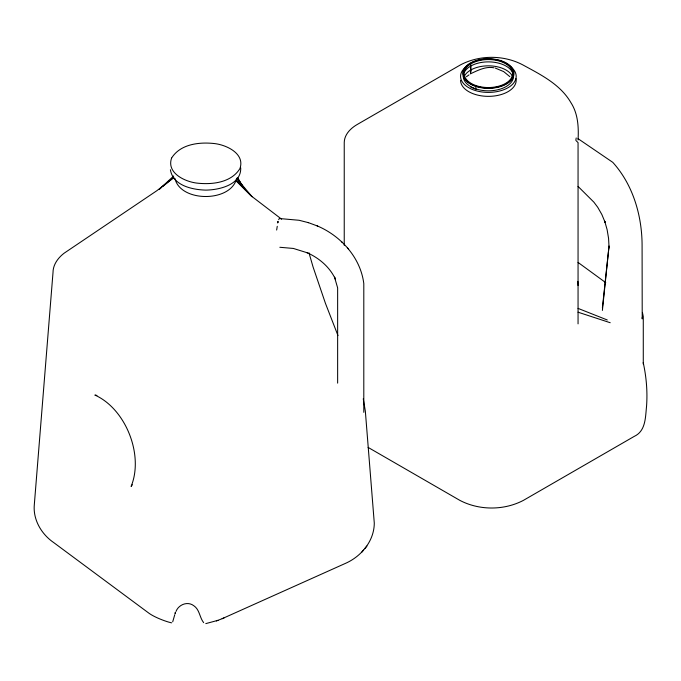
<?xml version="1.0" encoding="UTF-8"?>
<svg xmlns="http://www.w3.org/2000/svg" width="681" height="681" viewBox="0 0 681 681"><rect width="100%" height="100%" fill="white"/><g stroke="black" fill="none" stroke-linecap="round" stroke-linejoin="round"><path stroke-width="1.02" d="M578.058 138.686L612.772 162.342C632.853 184.542 641.868 215.111 642.089 244.675L642.217 318.921L642.302 317.227M602.396 310.425L609.044 245.994L602.396 307.838M276.648 230.042L277.261 226.288M236.426 179.18C230.118 202.427 180.448 202.359 174.932 178.49M174.762 614.739L172.702 621.813M575.828 140.363L576.203 137.962M222.159 618.688L345.293 563.451C361.27 556.505 374.209 541.003 374.286 523.076L365.339 411.103L363.254 398.802M175.979 611.47C178.643 604.549 187.633 600.965 193.787 605.715C199.746 609.674 199.499 617.463 203.653 622.647M132.344 484.753L131.11 486.413C144.006 455.138 125.823 408.889 94.872 395.057L96.915 395.431M364.871 548.486L366.923 546.043M361.637 552.334L363.56 550.044M466.417 76.732L469.022 74.859M279.312 218.533L278.691 219.674M173.689 175.979L159.311 189.267L160.92 187.965M162.538 186.654L173.834 177.494L156.936 190.646L64.116 253.204C58.072 257.827 53.007 264.637 53.007 272.536L34.322 504.587C32.858 519.586 41.413 534.125 53.569 542.476L147.964 612.483C153.829 617.199 166.768 621.906 171.603 622.834M471.899 73.122C478.675 69.964 486.225 66.261 493.955 67.768M205.807 623.609L217.988 620.323M216.371 620.961L224.04 617.948M279.908 218.575L299.121 220.278L308.553 222.696M279.84 247.28L293.366 248.446L307.565 252.872L306.961 252.625C319.083 257.971 329.834 267.122 335.478 279.27L334.524 277.15L337.64 287.893L337.64 383.131M495.24 68.057L503.685 71.607L509.873 76.672M578.058 312.204L610.219 322.726M317.159 225.896L317.678 226.083C341.113 236.188 360.572 257.716 363.799 283.594L363.799 412.337M308.314 222.61L317.678 226.083M578.058 308.391L607.265 319.968M470.648 86.964L474.98 88.888M476.411 89.517L475.84 89.271L475.84 87.287M368.089 447.391L459.828 500.356C479.262 510.563 504 510.563 523.442 500.356L634.241 436.385C645.86 431.03 645.375 417.198 646.541 406.395C647.631 391.737 646.38 376.925 643.213 362.573M578.075 262.449L605.758 282.658M281.645 219.205L251.119 195.873L236.077 180.712L252.157 196.758L236.596 178.405L239.618 182.508M577.514 142.023L576.33 140.958M578.058 186.424L593.917 202.197L597.722 207.271L601.842 214.489L605.162 222.483L604.737 221.282L607.111 229.642L608.567 238.376L609.078 247.858M347.616 248.054L348.578 249.084M341.385 241.474L342.211 242.359M241.432 184.968L242.64 186.611M245.186 189.752L237.201 177.809L242.453 186.577M237.55 177.409L243.117 187.309M337.98 335.588L325.441 303.343L313.064 266.961L308.97 252.804M642.421 312.409L643.281 316.605L643.281 364.088M240.725 167.884C241.329 184.789 219.367 189.939 205.841 190.11C192.289 189.761 172.889 185.607 170.395 169.731M471.022 71.369L470.648 64.508L470.648 71.531M577.854 281.372L578.058 285.543M578.058 140.005C578.773 127.262 578.067 113.753 570.942 102.695C560.361 84.291 540.561 74.587 522.685 64.823C503.71 54.846 479.56 54.846 460.586 64.823L357.099 124.563C350.596 128.326 344.382 134.515 344.237 142.491L344.237 245.339M578.058 142.491L578.058 323.875M464.161 76.561A25.078 14.48 0 0 1 488.379 65.827A25.078 14.48 0 0 1 512.606 76.561M516.036 78.63A27.81 16.055 0 0 1 489.835 96.336A27.81 16.055 0 0 1 460.577 80.307M509.677 66.031A27.81 16.055 0 0 1 507.762 87.866A27.81 16.055 0 0 1 469.899 88.343A27.81 16.055 0 0 1 466.323 66.576M464.161 72.603A25.078 14.48 0 0 1 504.502 65.257A25.078 14.48 0 0 1 498.977 89.475A25.078 14.48 0 0 1 463.301 76.349M277.822 222.236L277.695 222.976L278.061 221.368L277.822 222.236M470.69 72.578L470.435 73.888L471.133 73.497L470.69 72.578M171.578 158.103C166.377 172.931 184.696 181.589 196.681 183.078C211.893 184.857 231.14 182.806 239.942 168.582C245.143 153.753 226.833 145.096 214.838 143.606C199.627 141.835 180.388 143.878 171.578 158.103M175.545 612.662L175.119 613.802L175.085 612.611L175.545 612.662M475.84 86.087A25.078 14.48 0 0 0 513.465 73.548A25.078 14.48 0 0 0 475.84 61.009A25.078 14.48 0 0 0 475.84 86.087M476.266 85.67A24.235 13.995 0 0 0 512.623 73.548A24.235 13.995 0 0 0 476.266 61.435A24.235 13.995 0 0 0 476.266 85.67M475.576 86.351A25.606 14.786 0 0 0 513.985 73.548A25.606 14.786 0 0 0 475.576 60.745A25.606 14.786 0 0 0 475.576 86.351"/></g></svg>
